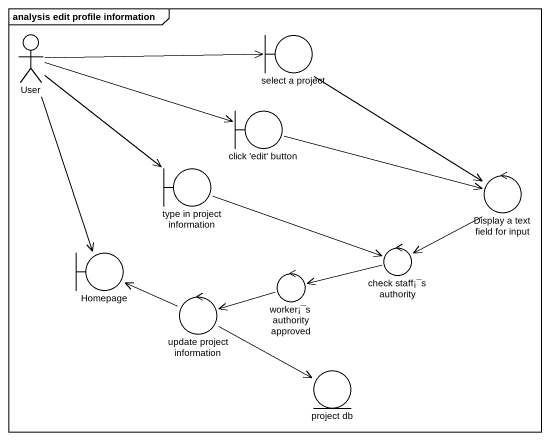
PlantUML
@startuml
mainframe analysis edit profile information
actor User
boundary "select a project" as select_a_project
boundary "click 'edit' button" as click_edit_button
boundary "type in project information" as type_in_project_information
control "Display a text field for input" as Display_a_text_field_for
control "check staff¡¯s authority" as check_staff_s_authority
boundary Homepage
control "worker¡¯s authority approved" as worker_s_authority_approved
control "update project information" as update_project_information
entity "project db" as project_db
User -right-> select_a_project
User -right-> click_edit_button
User --> type_in_project_information
User --> Homepage
select_a_project --> Display_a_text_field_for
click_edit_button -right-> Display_a_text_field_for
type_in_project_information -right-> check_staff_s_authority
Display_a_text_field_for --> check_staff_s_authority
check_staff_s_authority -left-> worker_s_authority_approved
worker_s_authority_approved -left-> update_project_information
update_project_information -left-> Homepage
update_project_information -right-> project_db
@enduml
